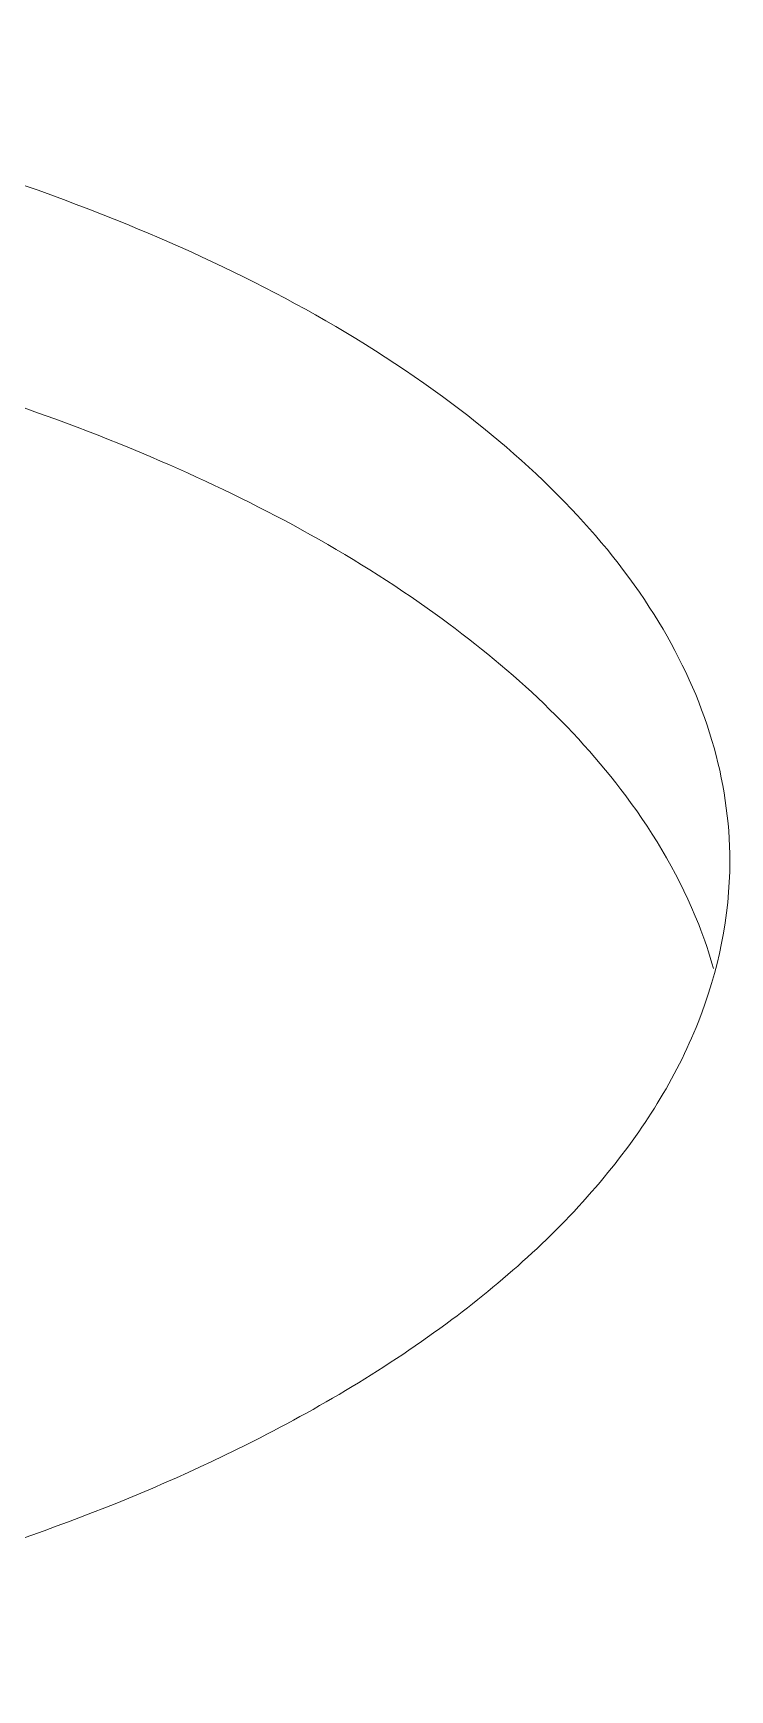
# Model space of a CAD drawing. Header units: millimetres. Extents: x 1177 to 4147, y 93 to 2194.
# Drawn here: x 2552.14 to 2557.83, y 1095.43 to 1108.97 of the extents above; entities that cross this region are included whole.
import ezdxf

# ---------------------------------------------------------------- set-up
doc = ezdxf.new("R2010")
doc.units = ezdxf.units.MM
doc.header["$LTSCALE"] = 0.1
doc.layers.get('0').update_dxf_attribs({"lineweight": 13})

# ---------------------------------------------------------------- blocks, each defined once
blk = doc.blocks.new('02')
for points, knots in [([(4423.177, 1165.846), (4423.177, 1166.321), (4423.027, 1167.307), (4422.375, 1168.717), (4421.324, 1170.047), (4419.333, 1171.769), (4415.967, 1173.526), (4411.17, 1174.907), (4405.78, 1175.561), (4400.238, 1175.428), (4395.002, 1174.524), (4391.758, 1173.373), (4390.315, 1172.651)], [0, 0, 0, 0, 0.038301, 0.078936, 0.123707, 0.173661, 0.289903, 0.425612, 0.573776, 0.725202, 0.870157, 1, 1, 1, 1]), ([(4421.963, 1166.611), (4421.35, 1167.433), (4419.652, 1168.97), (4416.413, 1170.699), (4412.442, 1171.988), (4407.967, 1172.758), (4403.249, 1172.964), (4398.572, 1172.594), (4394.217, 1171.67), (4391.527, 1170.659), (4390.315, 1170.053)], [0, 0, 0, 0, 0.091429, 0.200482, 0.325482, 0.462021, 0.604187, 0.745387, 0.879215, 1, 1, 1, 1]), ([(4422.988, 1164.595), (4422.938, 1164.769), (4422.695, 1165.486), (4422.308, 1166.15), (4421.963, 1166.611)], [0, 0, 0, 0, 0.239053, 1, 1, 1, 1]), ([(4384.677, 1165.846), (4384.677, 1165.37), (4384.828, 1164.384), (4385.48, 1162.974), (4386.53, 1161.644), (4388.522, 1159.922), (4391.887, 1158.165), (4396.685, 1156.784), (4402.075, 1156.13), (4407.616, 1156.263), (4412.853, 1157.167), (4416.096, 1158.318), (4417.539, 1159.04)], [0, 0, 0, 0, 0.038301, 0.078936, 0.123707, 0.173661, 0.289903, 0.425612, 0.573776, 0.725202, 0.870157, 1, 1, 1, 1]), ([(4417.539, 1159.04), (4418.374, 1159.457), (4419.885, 1160.354), (4421.719, 1162.01), (4422.895, 1163.856), (4423.177, 1165.208), (4423.177, 1165.846)], [0, 0, 0, 0, 0.302467, 0.565524, 0.793419, 1, 1, 1, 1])]:
    blk.add_open_spline(points, degree=3, knots=knots)

msp = doc.modelspace()

# ---------------------------------------------------------------- block references
at = {"xscale": 0.7, "yscale": 0.7, "zscale": 0.7}
msp.add_blockref('02', (-538.391, 286.112), dxfattribs=at)

doc.saveas('drawing.dxf')
